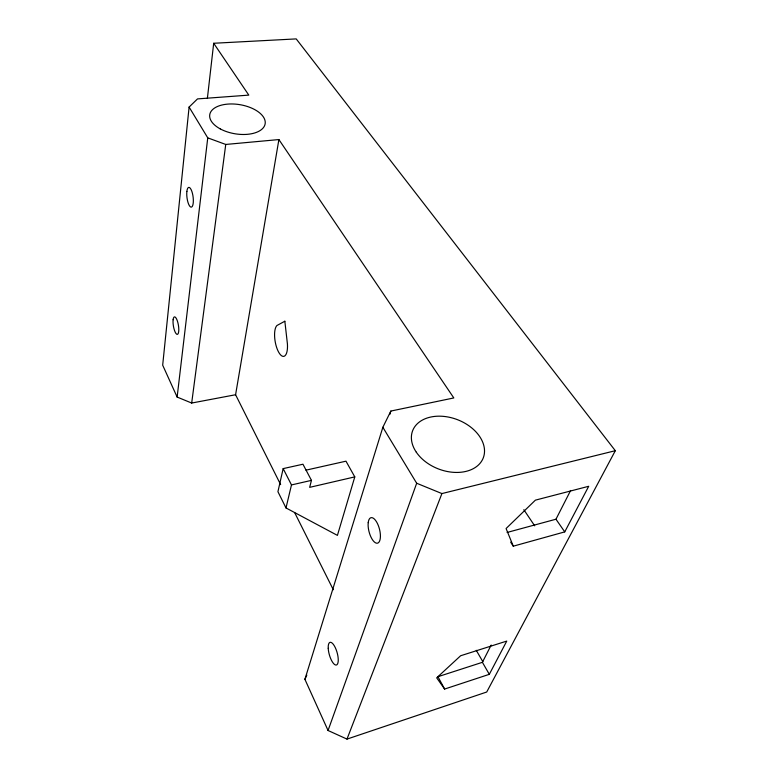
<?xml version="1.0" encoding="UTF-8"?>
<svg xmlns="http://www.w3.org/2000/svg" width="778" height="778" viewBox="0 0 778 778"><rect width="100%" height="100%" fill="white"/><g stroke="black" fill="none" stroke-linecap="round" stroke-linejoin="round"><path stroke-width="1.17" d="M189.103 107.063L162.68 365.174L177.131 397.062L191.68 403.043L235.588 394.738L278.894 139.563L225.746 144.455L207.755 137.862L189.103 107.063L197.515 98.903L248.804 95.12L213.697 43.267L296.204 38.9L615.32 450.705L486.717 692.021L346.988 739.1L328.053 730.493L304.908 679.32L382.854 427.287L390.848 411.056L453.817 397.947L278.894 139.563M207.366 98.495L213.697 43.267M177.131 397.062L207.755 137.862M191.68 403.043L225.746 144.455M354.787 476.895L309.663 487.349L311.453 480.366L302.953 464.223L283.163 468.609L277.931 491.696L285.993 507.946L337.419 535.381L354.787 476.895L345.977 461.179L305.949 470.165M285.993 507.946L291.478 484.937L283.163 468.609M389.768 414.528L390.848 411.056M328.053 730.493L416.677 483.245L382.854 427.287M346.988 739.1L441.914 493.573L615.32 450.705M304.908 679.32L306.824 675.11M444.627 689.055L436.691 677.842L460.634 655.747L506.76 641.082L489.313 674.322L444.627 689.055L437.936 676.704L482.399 662.311L491.181 645.059M507.091 532.453L555.969 519.218L570.624 490.49M564.74 531.889L588.713 486.279L535.4 500.147L506.079 528.534L513.276 546.175L564.74 531.889L555.969 519.218M291.478 484.937L311.453 480.366M416.677 483.245L441.914 493.573M523.827 509.687L534.68 525.821M510.669 542.149L513.276 546.175M476.262 650.301L482.817 661.66M482.399 662.311L489.313 674.322M235.588 394.738L280.644 484.655M294.765 512.828L333.315 589.753M284.845 321.226L276.929 325.515A16.046 5.952 80.2 0 0 278.728 352.298A16.046 5.952 80.2 0 0 287.432 344.041L284.845 321.226M416.308 452.193A37.84 26.403 21 0 0 479.647 463.766A37.84 26.403 21 0 0 447.895 416.979A37.84 26.403 21 0 0 416.308 452.193M220.223 128.876A28.076 14.763 9.4 0 0 264.958 124.655A28.076 14.763 9.4 0 0 227.166 104.155A28.076 14.763 9.4 0 0 220.223 128.876M186.866 191.466A9.939 3.073 82.7 0 0 190.843 207.084A9.939 3.073 82.7 0 0 192.419 193.275A9.939 3.073 82.7 0 0 186.866 191.466M173.115 319.739A8.879 2.538 80.6 0 0 176.674 334.2A8.879 2.538 80.6 0 0 177.948 322.938A8.879 2.538 80.6 0 0 173.115 319.739M368.218 522.641A13.168 5.378 75.5 0 0 376.26 543.132A13.168 5.378 75.5 0 0 378.303 525.481A13.168 5.378 75.5 0 0 368.218 522.641M328.228 648.317A11.767 4.036 74.3 0 0 336.174 665.054A11.767 4.036 74.3 0 0 335.308 647.685A11.767 4.036 74.3 0 0 328.228 648.317"/></g></svg>
